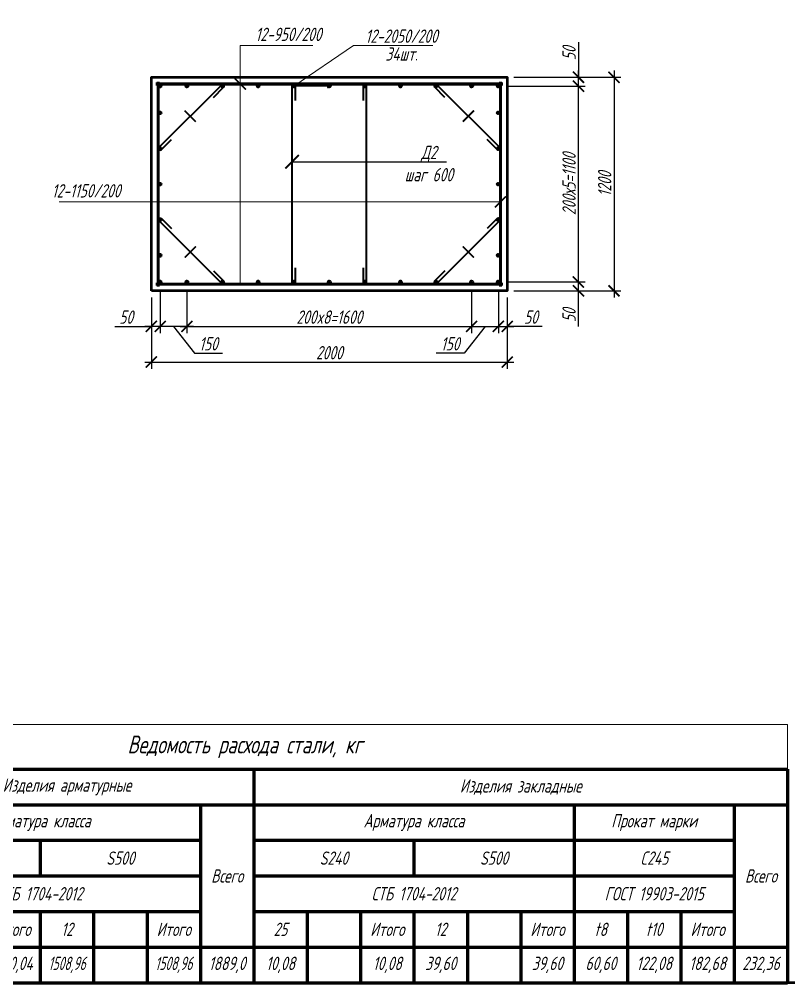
# Model space of a CAD drawing. Header units: millimetres. Extents: x 47215 to 48111, y -15059 to -14168.
# Drawn here: x 47385.1 to 47558.1, y -14756.8 to -14540.3 of the extents above; entities that cross this region are included whole.
import ezdxf
from ezdxf import colors
from ezdxf.entities.mleader import LeaderData, LeaderLine
from ezdxf.math import Vec2, Vec3

# ---------------------------------------------------------------- set-up
doc = ezdxf.new("R2010")
doc.units = ezdxf.units.MM
doc.layers.get('Defpoints').update_dxf_attribs({"color": 255})
for name, color, linetype, lineweight in [('Арматура', 214, 'Continuous', 53), ('Армирование', 5, 'Continuous', 60), ('Обозначения', 102, 'Continuous', 25), ('Размер', 170, 'Continuous', 25), ('Ростверки', 26, 'Continuous', 53)]:
    doc.layers.add(name, color=color, linetype=linetype, lineweight=lineweight)
doc.styles.add('3.0', font='simplex.shx', dxfattribs={"width": 0.7, "oblique": 15, "height": 3})
doc.styles.add('3.5', font='simplex.shx', dxfattribs={"width": 0.7, "oblique": 15, "height": 3.5})
doc.styles.add('SIMPLEX', font='simplex.shx', dxfattribs={"width": 0.7, "oblique": 15})
doc.dimstyles.new('25-3', dxfattribs={"dimtxt": 3.5, "dimasz": 2.5, "dimexe": 1.5, "dimexo": 1.5, "dimgap": 0.6, "dimtad": 1, "dimdec": 0, "dimlfac": 25, "dimtxsty": '3.5', "dimblk": 'ARCHTICK', "dimcen": 2.5, "dimdle": 1.5, "dimadec": 0, "dimazin": 0, "dimtfac": 1, "dimtdec": 0, "dimtmove": 1, "dimatfit": 3, "dimldrblk": 'OPEN30', "dimfxl": 1.5, "dimarcsym": 0})
pattern_1 = [(225, (101275.78, 1198632.10783), (0.112253201513, -0.112253201513), [])]
pattern_2 = [(225, (101283.78, 1198632.10783), (0.112253201513, -0.112253201513), [])]
pattern_3 = [(225, (101331.78, 1198632.10783), (0.112253201513, -0.112253201513), [])]
pattern_4 = [(225, (101339.78, 1198632.10783), (0.112253201513, -0.112253201513), [])]
pattern_5 = [(225, (101291.78, 1198632.10783), (0.112253201513, -0.112253201513), [])]
pattern_6 = [(225, (101299.78, 1198632.10783), (0.112253201513, -0.112253201513), [])]
pattern_7 = [(225, (101307.78, 1198632.10783), (0.112253201513, -0.112253201513), [])]
pattern_8 = [(225, (101315.78, 1198632.10783), (0.112253201513, -0.112253201513), [])]
pattern_9 = [(225, (101323.78, 1198632.10783), (0.112253201513, -0.112253201513), [])]

# ---------------------------------------------------------------- blocks, each defined once
blk = doc.blocks.new('_ArchTick')
at = {"color": 0, "linetype": 'ByBlock', "const_width": 0.15}
blk.add_lwpolyline([(-0.5, -0.5), (0.5, 0.5)], dxfattribs=at)
blk = doc.blocks.new('*D73')
at = {"layer": 'Defpoints', "color": 0, "ltscale": 5, "transparency": 16777216}
for p in [(47492.82, -14599.54), (47494.82, -14601.3), (47494.82, -14609.3)]:
    blk.add_point(p, dxfattribs=at)
at = {"layer": 'Размер', "color": 0, "lineweight": -2, "ltscale": 5, "transparency": 16777216}
for p, q in [((47492.82, -14601.04), (47492.82, -14610.8)), ((47494.82, -14602.8), (47494.82, -14610.8)), ((47491.32, -14609.3), (47496.32, -14609.3)), ((47502.64, -14609.3), (47494.82, -14609.3))]:
    blk.add_line(p, q, dxfattribs=at)
at = {"layer": 'Размер', "color": 0, "lineweight": -2, "ltscale": 5, "transparency": 16777216, "xscale": 2.5, "yscale": 2.5, "zscale": 2.5, "rotation": 180}
blk.add_blockref('_ArchTick', (47492.82, -14609.3), dxfattribs=at)
at = {"layer": 'Размер', "color": 0, "lineweight": -2, "ltscale": 5, "transparency": 16777216, "xscale": 2.5, "yscale": 2.5, "zscale": 2.5}
blk.add_blockref('_ArchTick', (47494.82, -14609.3), dxfattribs=at)
at = {"layer": 'Размер', "color": 0, "ltscale": 5, "transparency": 16777216, "insert": (47500.14, -14607.2), "char_height": 3, "attachment_point": 5, "style": '3.0'}
blk.add_mtext('50', dxfattribs=at)
blk = doc.blocks.new('_Open30')
at = {"color": 0, "linetype": 'ByBlock', "lineweight": -2}
for p, q in [((-1, 0.268), (0, 0)), ((0, 0), (-1, -0.268)), ((0, 0), (-1, 0))]:
    blk.add_line(p, q, dxfattribs=at)
blk = doc.blocks.new('*D74')
at = {"layer": 'Defpoints', "color": 0, "ltscale": 5, "transparency": 16777216}
for p in [(47416.82, -14599.54), (47414.82, -14601.3), (47414.82, -14609.3)]:
    blk.add_point(p, dxfattribs=at)
at = {"layer": 'Размер', "color": 0, "lineweight": -2, "ltscale": 5, "transparency": 16777216}
for p, q in [((47416.82, -14601.04), (47416.82, -14610.8)), ((47414.82, -14602.8), (47414.82, -14610.8)), ((47406.64, -14609.3), (47414.82, -14609.3)), ((47418.32, -14609.3), (47413.32, -14609.3))]:
    blk.add_line(p, q, dxfattribs=at)
at = {"layer": 'Размер', "color": 0, "lineweight": -2, "ltscale": 5, "transparency": 16777216, "xscale": 2.5, "yscale": 2.5, "zscale": 2.5, "rotation": 180}
blk.add_blockref('_ArchTick', (47414.82, -14609.3), dxfattribs=at)
at = {"layer": 'Размер', "color": 0, "lineweight": -2, "ltscale": 5, "transparency": 16777216, "xscale": 2.5, "yscale": 2.5, "zscale": 2.5}
blk.add_blockref('_ArchTick', (47416.82, -14609.3), dxfattribs=at)
at = {"layer": 'Размер', "color": 0, "ltscale": 5, "transparency": 16777216, "insert": (47409.14, -14607.2), "char_height": 3, "attachment_point": 5, "style": '3.0'}
blk.add_mtext('50', dxfattribs=at)
blk = doc.blocks.new('*D75')
at = {"layer": 'Defpoints', "color": 0, "ltscale": 5, "transparency": 16777216}
for p in [(47414.82, -14601.3), (47494.82, -14601.3), (47494.82, -14617.3)]:
    blk.add_point(p, dxfattribs=at)
at = {"layer": 'Размер', "color": 0, "lineweight": -2, "ltscale": 5, "transparency": 16777216}
for p, q in [((47414.82, -14602.8), (47414.82, -14618.8)), ((47494.82, -14602.8), (47494.82, -14618.8)), ((47413.32, -14617.3), (47496.32, -14617.3))]:
    blk.add_line(p, q, dxfattribs=at)
at = {"layer": 'Размер', "color": 0, "lineweight": -2, "ltscale": 5, "transparency": 16777216, "xscale": 2.5, "yscale": 2.5, "zscale": 2.5, "rotation": 180}
blk.add_blockref('_ArchTick', (47414.82, -14617.3), dxfattribs=at)
at = {"layer": 'Размер', "color": 0, "lineweight": -2, "ltscale": 5, "transparency": 16777216, "xscale": 2.5, "yscale": 2.5, "zscale": 2.5}
blk.add_blockref('_ArchTick', (47494.82, -14617.3), dxfattribs=at)
at = {"layer": 'Размер', "color": 0, "ltscale": 5, "transparency": 16777216, "insert": (47454.82, -14615.2), "char_height": 3, "attachment_point": 5, "style": '3.0'}
blk.add_mtext('2000', dxfattribs=at)
blk = doc.blocks.new('*D76')
at = {"layer": 'Defpoints', "color": 0, "ltscale": 5, "transparency": 16777216}
for p in [(47493.06, -14599.3), (47510.82, -14599.3), (47494.82, -14601.3)]:
    blk.add_point(p, dxfattribs=at)
at = {"layer": 'Размер', "color": 0, "lineweight": -2, "ltscale": 5, "transparency": 16777216}
for p, q in [((47510.82, -14602.8), (47510.82, -14597.8)), ((47494.56, -14599.3), (47512.32, -14599.3)), ((47496.32, -14601.3), (47512.32, -14601.3)), ((47510.82, -14609.31), (47510.82, -14601.3))]:
    blk.add_line(p, q, dxfattribs=at)
at = {"layer": 'Размер', "color": 0, "lineweight": -2, "ltscale": 5, "transparency": 16777216, "xscale": 2.5, "yscale": 2.5, "zscale": 2.5}
for p, rotation in [((47510.82, -14599.3), 90), ((47510.82, -14601.3), 270)]:
    blk.add_blockref('_ArchTick', p, dxfattribs=dict(at, rotation=rotation))
at = {"layer": 'Размер', "color": 0, "ltscale": 5, "transparency": 16777216, "insert": (47508.72, -14606.81), "char_height": 3, "attachment_point": 5, "rotation": 90, "style": '3.0'}
blk.add_mtext('50', dxfattribs=at)
blk = doc.blocks.new('*D77')
at = {"layer": 'Defpoints', "color": 0, "ltscale": 5, "transparency": 16777216}
for p in [(47493.06, -14555.3), (47510.82, -14555.3), (47493.06, -14599.3)]:
    blk.add_point(p, dxfattribs=at)
at = {"layer": 'Размер', "color": 0, "lineweight": -2, "ltscale": 5, "transparency": 16777216}
for p, q in [((47494.56, -14555.3), (47512.32, -14555.3)), ((47510.82, -14600.8), (47510.82, -14553.8)), ((47494.56, -14599.3), (47512.32, -14599.3))]:
    blk.add_line(p, q, dxfattribs=at)
at = {"layer": 'Размер', "color": 0, "lineweight": -2, "ltscale": 5, "transparency": 16777216, "xscale": 2.5, "yscale": 2.5, "zscale": 2.5}
for p, rotation in [((47510.82, -14555.3), 90), ((47510.82, -14599.3), 270)]:
    blk.add_blockref('_ArchTick', p, dxfattribs=dict(at, rotation=rotation))
at = {"layer": 'Размер', "color": 0, "ltscale": 5, "transparency": 16777216, "insert": (47508.72, -14577.3), "char_height": 3, "attachment_point": 5, "rotation": 90, "style": '3.0'}
blk.add_mtext('200х5=1100', dxfattribs=at)
blk = doc.blocks.new('*D78')
at = {"layer": 'Defpoints', "color": 0, "ltscale": 5, "transparency": 16777216}
for p in [(47494.82, -14553.3), (47510.82, -14553.3), (47493.06, -14555.3)]:
    blk.add_point(p, dxfattribs=at)
at = {"layer": 'Размер', "color": 0, "lineweight": -2, "ltscale": 5, "transparency": 16777216}
for p, q in [((47510.82, -14545.44), (47510.82, -14553.3)), ((47496.32, -14553.3), (47512.32, -14553.3)), ((47510.82, -14556.8), (47510.82, -14551.8)), ((47494.56, -14555.3), (47512.32, -14555.3))]:
    blk.add_line(p, q, dxfattribs=at)
at = {"layer": 'Размер', "color": 0, "lineweight": -2, "ltscale": 5, "transparency": 16777216, "xscale": 2.5, "yscale": 2.5, "zscale": 2.5}
for p, rotation in [((47510.82, -14553.3), 90), ((47510.82, -14555.3), 270)]:
    blk.add_blockref('_ArchTick', p, dxfattribs=dict(at, rotation=rotation))
at = {"layer": 'Размер', "color": 0, "ltscale": 5, "transparency": 16777216, "insert": (47508.72, -14547.94), "char_height": 3, "attachment_point": 5, "rotation": 90, "style": '3.0'}
blk.add_mtext('50', dxfattribs=at)
blk = doc.blocks.new('*D79')
at = {"layer": 'Defpoints', "color": 0, "ltscale": 5, "transparency": 16777216}
for p in [(47494.82, -14553.3), (47494.82, -14601.3), (47518.82, -14601.3)]:
    blk.add_point(p, dxfattribs=at)
at = {"layer": 'Размер', "color": 0, "lineweight": -2, "ltscale": 5, "transparency": 16777216}
for p, q in [((47496.32, -14553.3), (47520.32, -14553.3)), ((47518.82, -14551.8), (47518.82, -14602.8)), ((47496.32, -14601.3), (47520.32, -14601.3))]:
    blk.add_line(p, q, dxfattribs=at)
at = {"layer": 'Размер', "color": 0, "lineweight": -2, "ltscale": 5, "transparency": 16777216, "xscale": 2.5, "yscale": 2.5, "zscale": 2.5}
for p, rotation in [((47518.82, -14553.3), 90), ((47518.82, -14601.3), 270)]:
    blk.add_blockref('_ArchTick', p, dxfattribs=dict(at, rotation=rotation))
at = {"layer": 'Размер', "color": 0, "ltscale": 5, "transparency": 16777216, "insert": (47516.72, -14577.3), "char_height": 3, "attachment_point": 5, "rotation": 90, "style": '3.0'}
blk.add_mtext('1200', dxfattribs=at)
blk = doc.blocks.new('*D92')
at = {"layer": 'Defpoints', "color": 0, "ltscale": 5, "transparency": 16777216}
for p in [(47422.82, -14599.54), (47486.82, -14599.54), (47486.82, -14609.3)]:
    blk.add_point(p, dxfattribs=at)
at = {"layer": 'Размер', "color": 0, "lineweight": -2, "ltscale": 5, "transparency": 16777216}
for p, q in [((47422.82, -14601.04), (47422.82, -14610.8)), ((47486.82, -14601.04), (47486.82, -14610.8)), ((47421.32, -14609.3), (47488.32, -14609.3))]:
    blk.add_line(p, q, dxfattribs=at)
at = {"layer": 'Размер', "color": 0, "lineweight": -2, "ltscale": 5, "transparency": 16777216, "xscale": 2.5, "yscale": 2.5, "zscale": 2.5, "rotation": 180}
blk.add_blockref('_ArchTick', (47422.82, -14609.3), dxfattribs=at)
at = {"layer": 'Размер', "color": 0, "lineweight": -2, "ltscale": 5, "transparency": 16777216, "xscale": 2.5, "yscale": 2.5, "zscale": 2.5}
blk.add_blockref('_ArchTick', (47486.82, -14609.3), dxfattribs=at)
at = {"layer": 'Размер', "color": 0, "ltscale": 5, "transparency": 16777216, "insert": (47454.82, -14607.2), "char_height": 3, "attachment_point": 5, "style": '3.0'}
blk.add_mtext('200x8=1600', dxfattribs=at)
blk = doc.blocks.new('*D93')
at = {"layer": 'Defpoints', "color": 0, "ltscale": 5, "transparency": 16777216}
for p in [(47416.82, -14599.54), (47422.82, -14599.54), (47416.82, -14609.3)]:
    blk.add_point(p, dxfattribs=at)
at = {"layer": 'Размер', "color": 0, "lineweight": -2, "ltscale": 5, "transparency": 16777216}
for p, q in [((47416.82, -14601.04), (47416.82, -14610.8)), ((47422.82, -14601.04), (47422.82, -14610.8)), ((47424.32, -14609.3), (47415.32, -14609.3)), ((47419.82, -14609.3), (47424.53, -14615.3)), ((47424.53, -14615.3), (47430.78, -14615.3))]:
    blk.add_line(p, q, dxfattribs=at)
at = {"layer": 'Размер', "color": 0, "lineweight": -2, "ltscale": 5, "transparency": 16777216, "xscale": 2.5, "yscale": 2.5, "zscale": 2.5, "rotation": 180}
blk.add_blockref('_ArchTick', (47416.82, -14609.3), dxfattribs=at)
at = {"layer": 'Размер', "color": 0, "lineweight": -2, "ltscale": 5, "transparency": 16777216, "xscale": 2.5, "yscale": 2.5, "zscale": 2.5}
blk.add_blockref('_ArchTick', (47422.82, -14609.3), dxfattribs=at)
at = {"layer": 'Размер', "color": 0, "ltscale": 5, "transparency": 16777216, "insert": (47427.65, -14613.2), "char_height": 3, "attachment_point": 5, "style": '3.0'}
blk.add_mtext('150', dxfattribs=at)
blk = doc.blocks.new('*D94')
at = {"layer": 'Defpoints', "color": 0, "ltscale": 5, "transparency": 16777216}
for p in [(47486.82, -14599.54), (47492.82, -14599.54), (47492.82, -14609.3)]:
    blk.add_point(p, dxfattribs=at)
at = {"layer": 'Размер', "color": 0, "lineweight": -2, "ltscale": 5, "transparency": 16777216}
for p, q in [((47486.82, -14601.04), (47486.82, -14610.8)), ((47492.82, -14601.04), (47492.82, -14610.8)), ((47489.82, -14609.3), (47485.1, -14615.3)), ((47485.32, -14609.3), (47494.32, -14609.3)), ((47485.1, -14615.3), (47478.85, -14615.3))]:
    blk.add_line(p, q, dxfattribs=at)
at = {"layer": 'Размер', "color": 0, "lineweight": -2, "ltscale": 5, "transparency": 16777216, "xscale": 2.5, "yscale": 2.5, "zscale": 2.5, "rotation": 180}
blk.add_blockref('_ArchTick', (47486.82, -14609.3), dxfattribs=at)
at = {"layer": 'Размер', "color": 0, "lineweight": -2, "ltscale": 5, "transparency": 16777216, "xscale": 2.5, "yscale": 2.5, "zscale": 2.5}
blk.add_blockref('_ArchTick', (47492.82, -14609.3), dxfattribs=at)
at = {"layer": 'Размер', "color": 0, "ltscale": 5, "transparency": 16777216, "insert": (47481.98, -14613.2), "char_height": 3, "attachment_point": 5, "style": '3.0'}
blk.add_mtext('150', dxfattribs=at)
blk = doc.blocks.new('*T19')
at = {"layer": 'Defpoints', "color": 8, "linetype": 'ByBlock', "lineweight": 0, "transparency": 16777216}
for p, q in [((0, 0), (244, 0)), ((0, 0), (0, -10)), ((244, 0), (244, -10))]:
    blk.add_line(p, q, dxfattribs=at)
at = {"layer": 'Обозначения', "color": 0, "linetype": 'Continuous', "lineweight": 60, "transparency": 16777216}
for p, q in [((0, -10), (244, -10)), ((0, -10), (0, -58)), ((40, -10), (40, -58)), ((124, -10), (124, -58)), ((244, -10), (244, -58)), ((40, -18), (244, -18)), ((112, -18), (112, -58)), ((196, -18), (196, -58)), ((232, -18), (232, -58)), ((40, -26), (112, -26)), ((76, -26), (76, -34)), ((124, -26), (232, -26)), ((160, -26), (160, -34)), ((40, -34), (112, -34)), ((124, -34), (232, -34)), ((40, -42), (112, -42)), ((52, -42), (52, -58)), ((64, -42), (64, -58)), ((76, -42), (76, -58)), ((88, -42), (88, -58)), ((100, -42), (100, -58)), ((124, -42), (232, -42)), ((136, -42), (136, -58)), ((148, -42), (148, -58)), ((160, -42), (160, -58)), ((172, -42), (172, -58)), ((184, -42), (184, -58)), ((208, -42), (208, -58)), ((220, -42), (220, -58)), ((0, -50), (244, -50)), ((0, -58), (244, -58))]:
    blk.add_line(p, q, dxfattribs=at)
at = {"layer": 'Обозначения', "color": 0, "transparency": 16777216, "attachment_point": 5, "style": 'SIMPLEX'}
for s, insert, char_height, width in [('Ведомость расхода стали, кг', (122, -5), 4, 241), ('Изделия арматурные', (82, -14), 3, 81), ('Изделия закладные', (184, -14), 3, 117), ('Арматура класса', (76, -22), 3, 69), ('Арматура класса', (160, -22), 3, 69), ('Прокат марки', (214, -22), 3, 33), ('Марка  элемента', (20, -30), 3.5, 37), ('S240', (58, -30), 3, 33), ('S500', (94, -30), 3, 33), ('S240', (142, -30), 3, 33), ('S500', (178, -30), 3, 33), ('C245', (214, -30), 3, 33), ('Всего', (118, -34), 3, 9), ('Всего', (238, -34), 3, 9), ('СТБ 1704-2012', (76, -38), 3, 69), ('СТБ 1704-2012', (160, -38), 3, 69), ('{\\C7;ГОСТ 19903-2015}', (214, -38), 3, 33), ('6', (46, -46), 3, 11), ('12', (58, -46), 3, 11), ('Итого', (70, -46), 3, 11), ('12', (82, -46), 3, 11), ('Итого', (106, -46), 3, 11), ('25', (130, -46), 3, 11), ('Итого', (154, -46), 3, 11), ('12', (166, -46), 3, 11), ('Итого', (190, -46), 3, 11), ('t8', (202, -46), 3, 11), ('t10', (214, -46), 3, 11), ('Итого', (226, -46), 3, 11), ('\\A1;Ростверк РСм1', (20, -54), 3, 37), ('7,08', (46, -54), 3, 11), ('372,96', (58, -54), 3, 11), ('380,04', (70, -54), 3, 11), ('{\\W0.6;1508,96}', (82, -54), 3, 11), ('{\\W0.6;1508,96}', (106, -54), 3, 11), ('1889,0', (118, -54), 3, 11), ('10,08', (130, -54), 3, 9), ('10,08', (154, -54), 3, 9), ('39,60', (166, -54), 3, 9), ('39,60', (190, -54), 3, 9), ('60,60', (202, -54), 3, 9), ('122,08', (214, -54), 3, 11), ('182,68', (226, -54), 3, 11), ('232,36', (238, -54), 3, 11)]:
    blk.add_mtext(s, dxfattribs=dict(at, insert=insert, char_height=char_height, width=width))

msp = doc.modelspace()

# ---------------------------------------------------------------- hatches: boundary and pattern name
h = msp.add_hatch()
h.set_pattern_fill('ANSI31', color=252, scale=0.05, angle=180, style=0)
h.set_pattern_definition([(225, (4138.45446, -94.80519), (0.1122532015, -0.1122532015), [])])
edge = h.paths.add_edge_path()
edge.add_arc((47416.815, -14555.302), 0.24, 0, 360)
h = msp.add_hatch()
h.set_pattern_fill('ANSI31', color=252, scale=0.05, angle=180, style=0)
h.set_pattern_definition(pattern_1)
edge = h.paths.add_edge_path()
edge.add_arc((47422.815, -14555.302), 0.24, 0, 360)
h = msp.add_hatch()
h.set_pattern_fill('ANSI31', color=252, scale=0.05, angle=180, style=0)
h.set_pattern_definition(pattern_2)
edge = h.paths.add_edge_path()
edge.add_arc((47430.815, -14555.302), 0.24, 0, 360)
h = msp.add_hatch()
h.set_pattern_fill('ANSI31', color=252, scale=0.05, angle=180, style=0)
h.set_pattern_definition(pattern_5)
edge = h.paths.add_edge_path()
edge.add_arc((47438.815, -14555.302), 0.24, 0, 360)
h = msp.add_hatch()
h.set_pattern_fill('ANSI31', color=252, scale=0.05, angle=180, style=0)
h.set_pattern_definition(pattern_6)
edge = h.paths.add_edge_path()
edge.add_arc((47446.815, -14555.302), 0.24, 0, 360)
h = msp.add_hatch()
h.set_pattern_fill('ANSI31', color=252, scale=0.05, angle=180, style=0)
h.set_pattern_definition(pattern_7)
edge = h.paths.add_edge_path()
edge.add_arc((47454.815, -14555.302), 0.24, 0, 360)
h = msp.add_hatch()
h.set_pattern_fill('ANSI31', color=252, scale=0.05, angle=180, style=0)
h.set_pattern_definition(pattern_8)
edge = h.paths.add_edge_path()
edge.add_arc((47462.815, -14555.302), 0.24, 0, 360)
h = msp.add_hatch()
h.set_pattern_fill('ANSI31', color=252, scale=0.05, angle=180, style=0)
h.set_pattern_definition(pattern_9)
edge = h.paths.add_edge_path()
edge.add_arc((47470.815, -14555.302), 0.24, 0, 360)
h = msp.add_hatch()
h.set_pattern_fill('ANSI31', color=252, scale=0.05, angle=180, style=0)
h.set_pattern_definition(pattern_3)
edge = h.paths.add_edge_path()
edge.add_arc((47478.815, -14555.302), 0.24, 0, 360)
h = msp.add_hatch()
h.set_pattern_fill('ANSI31', color=252, scale=0.05, angle=180, style=0)
h.set_pattern_definition(pattern_3)
edge = h.paths.add_edge_path()
edge.add_arc((47478.815, -14555.302), 0.24, 0, 360)
h = msp.add_hatch()
h.set_pattern_fill('ANSI31', color=252, scale=0.05, angle=180, style=0)
h.set_pattern_definition(pattern_4)
edge = h.paths.add_edge_path()
edge.add_arc((47486.815, -14555.302), 0.24, 0, 360)
h = msp.add_hatch()
h.set_pattern_fill('ANSI31', color=252, scale=0.05, angle=180, style=0)
h.set_pattern_definition([(225, (101321.78, 1198634.10783), (0.112253201513, -0.112253201513), [])])
edge = h.paths.add_edge_path()
edge.add_arc((47492.815, -14555.302), 0.24, 0, 360)
h = msp.add_hatch()
h.set_pattern_fill('ANSI31', color=252, scale=0.05, angle=180, style=0)
h.set_pattern_definition([(225, (4182.45446, -93.80519), (0.1122532015, -0.1122532015), [])])
edge = h.paths.add_edge_path()
edge.add_arc((47492.815, -14555.302), 0.24, 0, 360)
h = msp.add_hatch()
h.set_pattern_fill('ANSI31', color=252, scale=0.05, angle=180, style=0)
h.set_pattern_definition([(225, (4142.45446, -75.81484), (0.1122532015, -0.1122532015), [])])
edge = h.paths.add_edge_path()
edge.add_arc((47416.815, -14561.312), 0.24, 0, 360)
h = msp.add_hatch()
h.set_pattern_fill('ANSI31', color=252, scale=0.05, angle=180, style=0)
h.set_pattern_definition([(225, (4182.45446, -75.81484), (0.1122532015, -0.1122532015), [])])
edge = h.paths.add_edge_path()
edge.add_arc((47492.815, -14561.312), 0.24, 0, 360)
h = msp.add_hatch()
h.set_pattern_fill('ANSI31', color=252, scale=0.05, angle=180, style=0)
h.set_pattern_definition([(225, (4142.45446, -83.81484), (0.1122532015, -0.1122532015), [])])
edge = h.paths.add_edge_path()
edge.add_arc((47416.815, -14569.312), 0.24, 0, 360)
h = msp.add_hatch()
h.set_pattern_fill('ANSI31', color=252, scale=0.05, angle=180, style=0)
h.set_pattern_definition([(225, (4182.45446, -83.81484), (0.1122532015, -0.1122532015), [])])
edge = h.paths.add_edge_path()
edge.add_arc((47492.815, -14569.312), 0.24, 0, 360)
h = msp.add_hatch()
h.set_pattern_fill('ANSI31', color=252, scale=0.05, angle=180, style=0)
h.set_pattern_definition([(225, (4142.45446, -91.81484), (0.1122532015, -0.1122532015), [])])
edge = h.paths.add_edge_path()
edge.add_arc((47416.815, -14577.312), 0.24, 0, 360)
h = msp.add_hatch()
h.set_pattern_fill('ANSI31', color=252, scale=0.05, angle=180, style=0)
h.set_pattern_definition([(225, (4182.45446, -91.81484), (0.1122532015, -0.1122532015), [])])
edge = h.paths.add_edge_path()
edge.add_arc((47492.815, -14577.312), 0.24, 0, 360)
h = msp.add_hatch()
h.set_pattern_fill('ANSI31', color=252, scale=0.05, angle=180, style=0)
h.set_pattern_definition([(225, (4142.45446, -99.81484), (0.1122532015, -0.1122532015), [])])
edge = h.paths.add_edge_path()
edge.add_arc((47416.815, -14585.312), 0.24, 0, 360)
h = msp.add_hatch()
h.set_pattern_fill('ANSI31', color=252, scale=0.05, angle=180, style=0)
h.set_pattern_definition([(225, (4182.45446, -99.81484), (0.1122532015, -0.1122532015), [])])
edge = h.paths.add_edge_path()
edge.add_arc((47492.815, -14585.312), 0.24, 0, 360)
h = msp.add_hatch()
h.set_pattern_fill('ANSI31', color=252, scale=0.05, angle=180, style=0)
h.set_pattern_definition([(225, (4142.45446, -107.81484), (0.1122532015, -0.1122532015), [])])
edge = h.paths.add_edge_path()
edge.add_arc((47416.815, -14593.312), 0.24, 0, 360)
h = msp.add_hatch()
h.set_pattern_fill('ANSI31', color=252, scale=0.05, angle=180, style=0)
h.set_pattern_definition([(225, (4182.45446, -107.81484), (0.1122532015, -0.1122532015), [])])
edge = h.paths.add_edge_path()
edge.add_arc((47492.815, -14593.312), 0.24, 0, 360)
h = msp.add_hatch()
h.set_pattern_fill('ANSI31', color=252, scale=0.05, angle=180, style=0)
h.set_pattern_definition([(225, (101277.78, 1198632.10783), (0.112253201513, -0.112253201513), [])])
edge = h.paths.add_edge_path()
edge.add_arc((47416.815, -14599.302), 0.24, 0, 360)
h = msp.add_hatch()
h.set_pattern_fill('ANSI31', color=252, scale=0.05, angle=180, style=0)
h.set_pattern_definition(pattern_1)
edge = h.paths.add_edge_path()
edge.add_arc((47422.815, -14599.302), 0.24, 0, 360)
h = msp.add_hatch()
h.set_pattern_fill('ANSI31', color=252, scale=0.05, angle=180, style=0)
h.set_pattern_definition(pattern_2)
edge = h.paths.add_edge_path()
edge.add_arc((47430.815, -14599.302), 0.24, 0, 360)
h = msp.add_hatch()
h.set_pattern_fill('ANSI31', color=252, scale=0.05, angle=180, style=0)
h.set_pattern_definition(pattern_5)
edge = h.paths.add_edge_path()
edge.add_arc((47438.815, -14599.302), 0.24, 0, 360)
h = msp.add_hatch()
h.set_pattern_fill('ANSI31', color=252, scale=0.05, angle=180, style=0)
h.set_pattern_definition(pattern_6)
edge = h.paths.add_edge_path()
edge.add_arc((47446.815, -14599.302), 0.24, 0, 360)
h = msp.add_hatch()
h.set_pattern_fill('ANSI31', color=252, scale=0.05, angle=180, style=0)
h.set_pattern_definition(pattern_7)
edge = h.paths.add_edge_path()
edge.add_arc((47454.815, -14599.302), 0.24, 0, 360)
h = msp.add_hatch()
h.set_pattern_fill('ANSI31', color=252, scale=0.05, angle=180, style=0)
h.set_pattern_definition(pattern_8)
edge = h.paths.add_edge_path()
edge.add_arc((47462.815, -14599.302), 0.24, 0, 360)
h = msp.add_hatch()
h.set_pattern_fill('ANSI31', color=252, scale=0.05, angle=180, style=0)
h.set_pattern_definition(pattern_9)
edge = h.paths.add_edge_path()
edge.add_arc((47470.815, -14599.302), 0.24, 0, 360)
h = msp.add_hatch()
h.set_pattern_fill('ANSI31', color=252, scale=0.05, angle=180, style=0)
h.set_pattern_definition(pattern_3)
edge = h.paths.add_edge_path()
edge.add_arc((47478.815, -14599.302), 0.24, 0, 360)
h = msp.add_hatch()
h.set_pattern_fill('ANSI31', color=252, scale=0.05, angle=180, style=0)
h.set_pattern_definition(pattern_4)
edge = h.paths.add_edge_path()
edge.add_arc((47486.815, -14599.302), 0.24, 0, 360)
h = msp.add_hatch()
h.set_pattern_fill('ANSI31', color=252, scale=0.05, angle=180, style=0)
h.set_pattern_definition([(225, (4182.45446, -96.80519), (0.1122532015, -0.1122532015), [])])
edge = h.paths.add_edge_path()
edge.add_arc((47492.815, -14599.302), 0.24, 0, 360)

# ---------------------------------------------------------------- linework, layer by layer
at = {"color": 7, "linetype": 'Continuous', "lineweight": 50}
msp.add_lwpolyline([(47235.235, -14172.777), (48051.235, -14172.777), (48051.235, -14756.777), (47235.235, -14756.777)], close=True, dxfattribs=at)
at = {"layer": 'Defpoints', "lineweight": 15, "ltscale": 100}
for points in [[(47493.815, -14554.582), (47415.815, -14554.582)], [(47493.815, -14555.062), (47415.815, -14555.062)], [(47416.095, -14554.304), (47416.095, -14600.32)], [(47416.575, -14554.304), (47416.575, -14600.32)], [(47493.055, -14554.304), (47493.055, -14600.32)], [(47493.535, -14554.304), (47493.535, -14600.32)], [(47493.815, -14599.542), (47415.815, -14599.542)], [(47493.815, -14600.022), (47415.815, -14600.022)]]:
    msp.add_lwpolyline(points, dxfattribs=at)
at = {"layer": 'Арматура'}
for points in [[(47493.815, -14554.822), (47415.815, -14554.822)], [(47416.335, -14554.304), (47416.335, -14600.32)], [(47493.295, -14554.304), (47493.295, -14600.32)], [(47493.815, -14599.782), (47415.815, -14599.782)]]:
    msp.add_lwpolyline(points, dxfattribs=at)
for centre in [(47416.815, -14555.302), (47422.815, -14555.302), (47430.815, -14555.302), (47438.815, -14555.302), (47446.815, -14555.302), (47454.815, -14555.302), (47462.815, -14555.302), (47470.815, -14555.302), (47478.815, -14555.302), (47478.815, -14555.302), (47486.815, -14555.302), (47492.815, -14555.302), (47492.815, -14555.302), (47416.815, -14561.312), (47492.815, -14561.312), (47416.815, -14569.312), (47492.815, -14569.312), (47416.815, -14577.312), (47492.815, -14577.312), (47416.815, -14585.312), (47492.815, -14585.312), (47416.815, -14593.312), (47492.815, -14593.312), (47416.815, -14599.302), (47422.815, -14599.302), (47430.815, -14599.302), (47438.815, -14599.302), (47446.815, -14599.302), (47454.815, -14599.302), (47462.815, -14599.302), (47470.815, -14599.302), (47478.815, -14599.302), (47486.815, -14599.302), (47492.815, -14599.302)]:
    msp.add_circle(centre, 0.24, dxfattribs=at)
at = {"layer": 'Армирование', "color": 0, "lineweight": 40}
for points in [[(47428.806, -14557.819), (47431.069, -14555.557, 0.9999643), (47430.56, -14555.048), (47416.56, -14569.038, 0.9999643), (47417.069, -14569.547), (47419.333, -14567.286)], [(47447.175, -14596.102), (47447.175, -14599.302, -0.9999643), (47446.455, -14599.302), (47446.455, -14555.302, -0.9999643), (47447.175, -14555.302), (47447.175, -14558.502)], [(47462.455, -14596.102), (47462.455, -14599.302, 0.9999643), (47463.175, -14599.302), (47463.175, -14555.302, 0.9999643), (47462.455, -14555.302), (47462.455, -14558.502)], [(47480.824, -14557.819), (47478.561, -14555.557, -0.9999643), (47479.07, -14555.048), (47493.07, -14569.038, -0.9999643), (47492.561, -14569.547), (47490.297, -14567.286)], [(47428.806, -14596.786), (47431.069, -14599.048, -0.9999643), (47430.56, -14599.557), (47416.56, -14585.567, -0.9999643), (47417.069, -14585.057), (47419.333, -14587.319)], [(47480.824, -14596.786), (47478.561, -14599.048, 0.9999643), (47479.07, -14599.557), (47493.07, -14585.567, 0.9999643), (47492.561, -14585.057), (47490.297, -14587.319)]]:
    msp.add_lwpolyline(points, format="xyb", dxfattribs=at)
at = {"layer": 'Ростверки'}
msp.add_lwpolyline([(47414.815, -14601.302), (47414.815, -14553.302), (47494.815, -14553.302), (47494.815, -14601.302)], close=True, dxfattribs=at)

# ---------------------------------------------------------------- block references
at = {"lineweight": 15, "xscale": -2.499998738190244, "yscale": 2.499998738190244, "zscale": 2.499998738190244}
for p in [(47423.556, -14562.043), (47486.07, -14592.562)]:
    msp.add_blockref('_ArchTick', p, dxfattribs=at)
for p, rotation in [((47486.091, -14562.026), 90.00000000004222), ((47423.56, -14592.562), 90.00000000006163)]:
    msp.add_blockref('_ArchTick', p, dxfattribs=dict(at, rotation=rotation))
msp.add_blockref('*T19', (47313.85, -14698.777))

# ---------------------------------------------------------------- dimensions: what is measured, and where the dimension line sits
at = {"layer": 'Размер', "color": 5, "ltscale": 5}
for base, p1, p2, angle, picture, middle in [((47510.815, -14553.302), (47493.055, -14555.302), (47494.815, -14553.302), 90, '*D78', (47510.815, -14547.939)), ((47510.815, -14599.302), (47494.815, -14601.302), (47493.055, -14599.302), 90, '*D76', (47510.815, -14606.811)), ((47416.815, -14609.302), (47422.815, -14599.542), (47416.815, -14599.542), 180, '*D93', (47425.127, -14615.302))]:
    dim = msp.add_linear_dim(base=base, p1=p1, p2=p2, angle=angle, dimstyle='25-3', override={"dimtxt": 3, "dimtxsty": '3.0'}, dxfattribs=at)
    dim.commit()
    dim.dimension.update_dxf_attribs({"geometry": picture, "text_midpoint": middle, "dimtype": 128})
dim = msp.add_linear_dim(base=(47518.815, -14601.302), p1=(47494.815, -14553.302), p2=(47494.815, -14601.302), angle=90, dimstyle='25-3', override={"dimtxt": 3, "dimtxsty": '3.0'}, dxfattribs=at)
dim.commit()
dim.dimension.update_dxf_attribs({"geometry": '*D79', "text_midpoint": (47516.715, -14577.302)})
dim = msp.add_linear_dim(base=(47510.815, -14555.302), p1=(47493.055, -14599.302), p2=(47493.055, -14555.302), angle=90, text='200х5=<>', dimstyle='25-3', override={"dimtxt": 3, "dimtxsty": '3.0'}, dxfattribs=at)
dim.commit()
dim.dimension.update_dxf_attribs({"geometry": '*D77', "text_midpoint": (47508.715, -14577.302)})
for base, p1, p2, picture, middle in [((47414.815, -14609.302), (47416.815, -14599.542), (47414.815, -14601.302), '*D74', (47409.143, -14609.302)), ((47492.815, -14609.302), (47486.815, -14599.542), (47492.815, -14599.542), '*D94', (47484.503, -14615.302)), ((47494.815, -14609.302), (47492.815, -14599.542), (47494.815, -14601.302), '*D73', (47500.142, -14609.302))]:
    dim = msp.add_linear_dim(base=base, p1=p1, p2=p2, dimstyle='25-3', override={"dimtxt": 3, "dimtxsty": '3.0'}, dxfattribs=at)
    dim.commit()
    dim.dimension.update_dxf_attribs({"geometry": picture, "text_midpoint": middle, "dimtype": 128})
dim = msp.add_linear_dim(base=(47486.815, -14609.302), p1=(47422.815, -14599.542), p2=(47486.815, -14599.542), text='200x8=<>', dimstyle='25-3', override={"dimtxt": 3, "dimtxsty": '3.0'}, dxfattribs=at)
dim.commit()
dim.dimension.update_dxf_attribs({"geometry": '*D92', "text_midpoint": (47454.815, -14607.202)})
dim = msp.add_linear_dim(base=(47494.815, -14617.302), p1=(47414.815, -14601.302), p2=(47494.815, -14601.302), dimstyle='25-3', override={"dimtxt": 3, "dimtxsty": '3.0'}, dxfattribs=at)
dim.commit()
dim.dimension.update_dxf_attribs({"geometry": '*D75', "text_midpoint": (47454.815, -14615.202)})

# ---------------------------------------------------------------- leaders
at = {"lineweight": 25}
ml = msp.add_multileader_mtext('Standard', dxfattribs=at)
ml.set_content('\\A1;\\pxsm0.8,qc;{\\C7;12-950/200}', color=5, style='3.0')
ml.set_leader_properties(lineweight=15)
ml.set_arrow_properties(name='ARCHTICK')
ml.build(insert=Vec2(0, 0))
ml.multileader.update_dxf_attribs({"text_left_attachment_type": 6, "text_right_attachment_type": 6, "dogleg_length": 1, "arrow_head_size": 2.5})
ctx = ml.context
ctx.base_point, ctx.char_height, ctx.arrow_head_size, ctx.landing_gap_size, ctx.plane_origin = Vec3(47436.005, -14546.166), 3, 2.5, 0.1, Vec3(47477.534, -13152.927)
ctx.left_attachment, ctx.right_attachment = 6, 6
notes = []
notes.append((ctx, [(0, (1, 1, 0), (47434.815, -14546.166), (1, 0), 1.19, [(1, [(47434.815, -14554.822), (47434.815, -14599.782)], 0, [])])]))
ctx.mtext.insert, ctx.mtext.width, ctx.mtext.flow_direction = Vec3(47436.105, -14542.166), 19.05271, 5
ml = msp.add_multileader_mtext('Standard', dxfattribs=at)
ml.set_content('\\A1;\\pxsm0.8,qc;{\\C7;12-2050/200\\P34шт.}', color=5, style='3.0')
ml.set_leader_properties(lineweight=15)
ml.set_arrow_properties(name='ARCHTICK')
ml.build(insert=Vec2(0, 0))
ml.multileader.update_dxf_attribs({"text_left_attachment_type": 6, "text_right_attachment_type": 6, "dogleg_length": 1, "arrow_head_size": 0})
ctx = ml.context
ctx.base_point, ctx.char_height, ctx.arrow_head_size, ctx.landing_gap_size, ctx.plane_origin = Vec3(47461.424, -14546.166), 3, 0, 0.1, Vec3(47503.896, -13152.927)
ctx.left_attachment, ctx.right_attachment = 6, 6
notes.append((ctx, [(0, (1, 1, 0), (47460.234, -14546.166), (1, 0), 1.19, [(1, [(47454.815, -14555.302), (47446.815, -14555.302)], 0, [])])]))
ctx.mtext.insert, ctx.mtext.width, ctx.mtext.flow_direction = Vec3(47461.524, -14542.566), 19.05271, 5
ml = msp.add_multileader_mtext('Standard', dxfattribs=at)
ml.set_content('Д2\\Pшаг 600', color=256, style='3.0')
ml.set_leader_properties()
ml.set_arrow_properties(name='ARCHTICK')
ml.build(insert=Vec2(0, 0))
ml.multileader.update_dxf_attribs({"text_left_attachment_type": 6, "text_right_attachment_type": 6, "dogleg_length": 1, "arrow_head_size": 3})
ctx = ml.context
ctx.base_point, ctx.char_height, ctx.arrow_head_size, ctx.landing_gap_size, ctx.plane_origin = Vec3(47470.24, -14572.302), 3, 3, 0.1, Vec3(47491.93, -14590.038)
ctx.left_attachment, ctx.right_attachment, ctx.text_align_type = 6, 6, 1
notes.append((ctx, [(0, (1, 1, 0), (47469.24, -14572.302), (1, 0), 1, [(1, [(47446.455, -14572.293), (47463.175, -14572.302)], 0, [])])]))
ctx.mtext.insert, ctx.mtext.width, ctx.mtext.alignment, ctx.mtext.flow_direction = Vec3(47477.197, -14568.702), 15.02575, 2, 5
ml = msp.add_multileader_mtext('Standard', dxfattribs=at)
ml.set_content('{\\C256;12-1150/200}', color=5, style='3.0')
ml.set_leader_properties(lineweight=15)
ml.set_arrow_properties(name='ARCHTICK')
ml.build(insert=Vec2(0, 0))
ml.multileader.update_dxf_attribs({"text_left_attachment_type": 6, "text_right_attachment_type": 6, "dogleg_length": 1.19, "arrow_head_size": 2.5})
ctx = ml.context
ctx.base_point, ctx.char_height, ctx.arrow_head_size, ctx.landing_gap_size, ctx.plane_origin = Vec3(47389.577, -14581.323), 3, 2.5, 0.05, Vec3(47440.436, -14594.141)
ctx.left_attachment, ctx.right_attachment, ctx.text_align_type = 6, 6, 1
notes.append((ctx, [(1, (1, 1, 0), (47411.322, -14581.323), (-1, 0), 0.595, [(2, [(47493.295, -14581.323), (47416.335, -14581.323), (47416.335, -14581.323)], 0, [])])]))
ctx.mtext.insert, ctx.mtext.width, ctx.mtext.alignment, ctx.mtext.flow_direction = Vec3(47400.152, -14577.323), 23.19475, 2, 5
for ctx, leaders in notes:
    for number, flags, end, landing, length, lines in leaders:
        leader = LeaderData()
        leader.index, (leader.has_last_leader_line, leader.has_dogleg_vector, leader.attachment_direction) = number, flags
        leader.last_leader_point, leader.dogleg_vector, leader.dogleg_length = Vec3(end), Vec3(landing), length
        for number, points, colour, breaks in lines:
            line = LeaderLine()
            line.index, line.vertices, line.color, line.breaks = number, Vec3.list(points), colors.encode_raw_color(colour), breaks
            leader.lines.append(line)
        ctx.leaders.append(leader)

doc.saveas('drawing.dxf')
